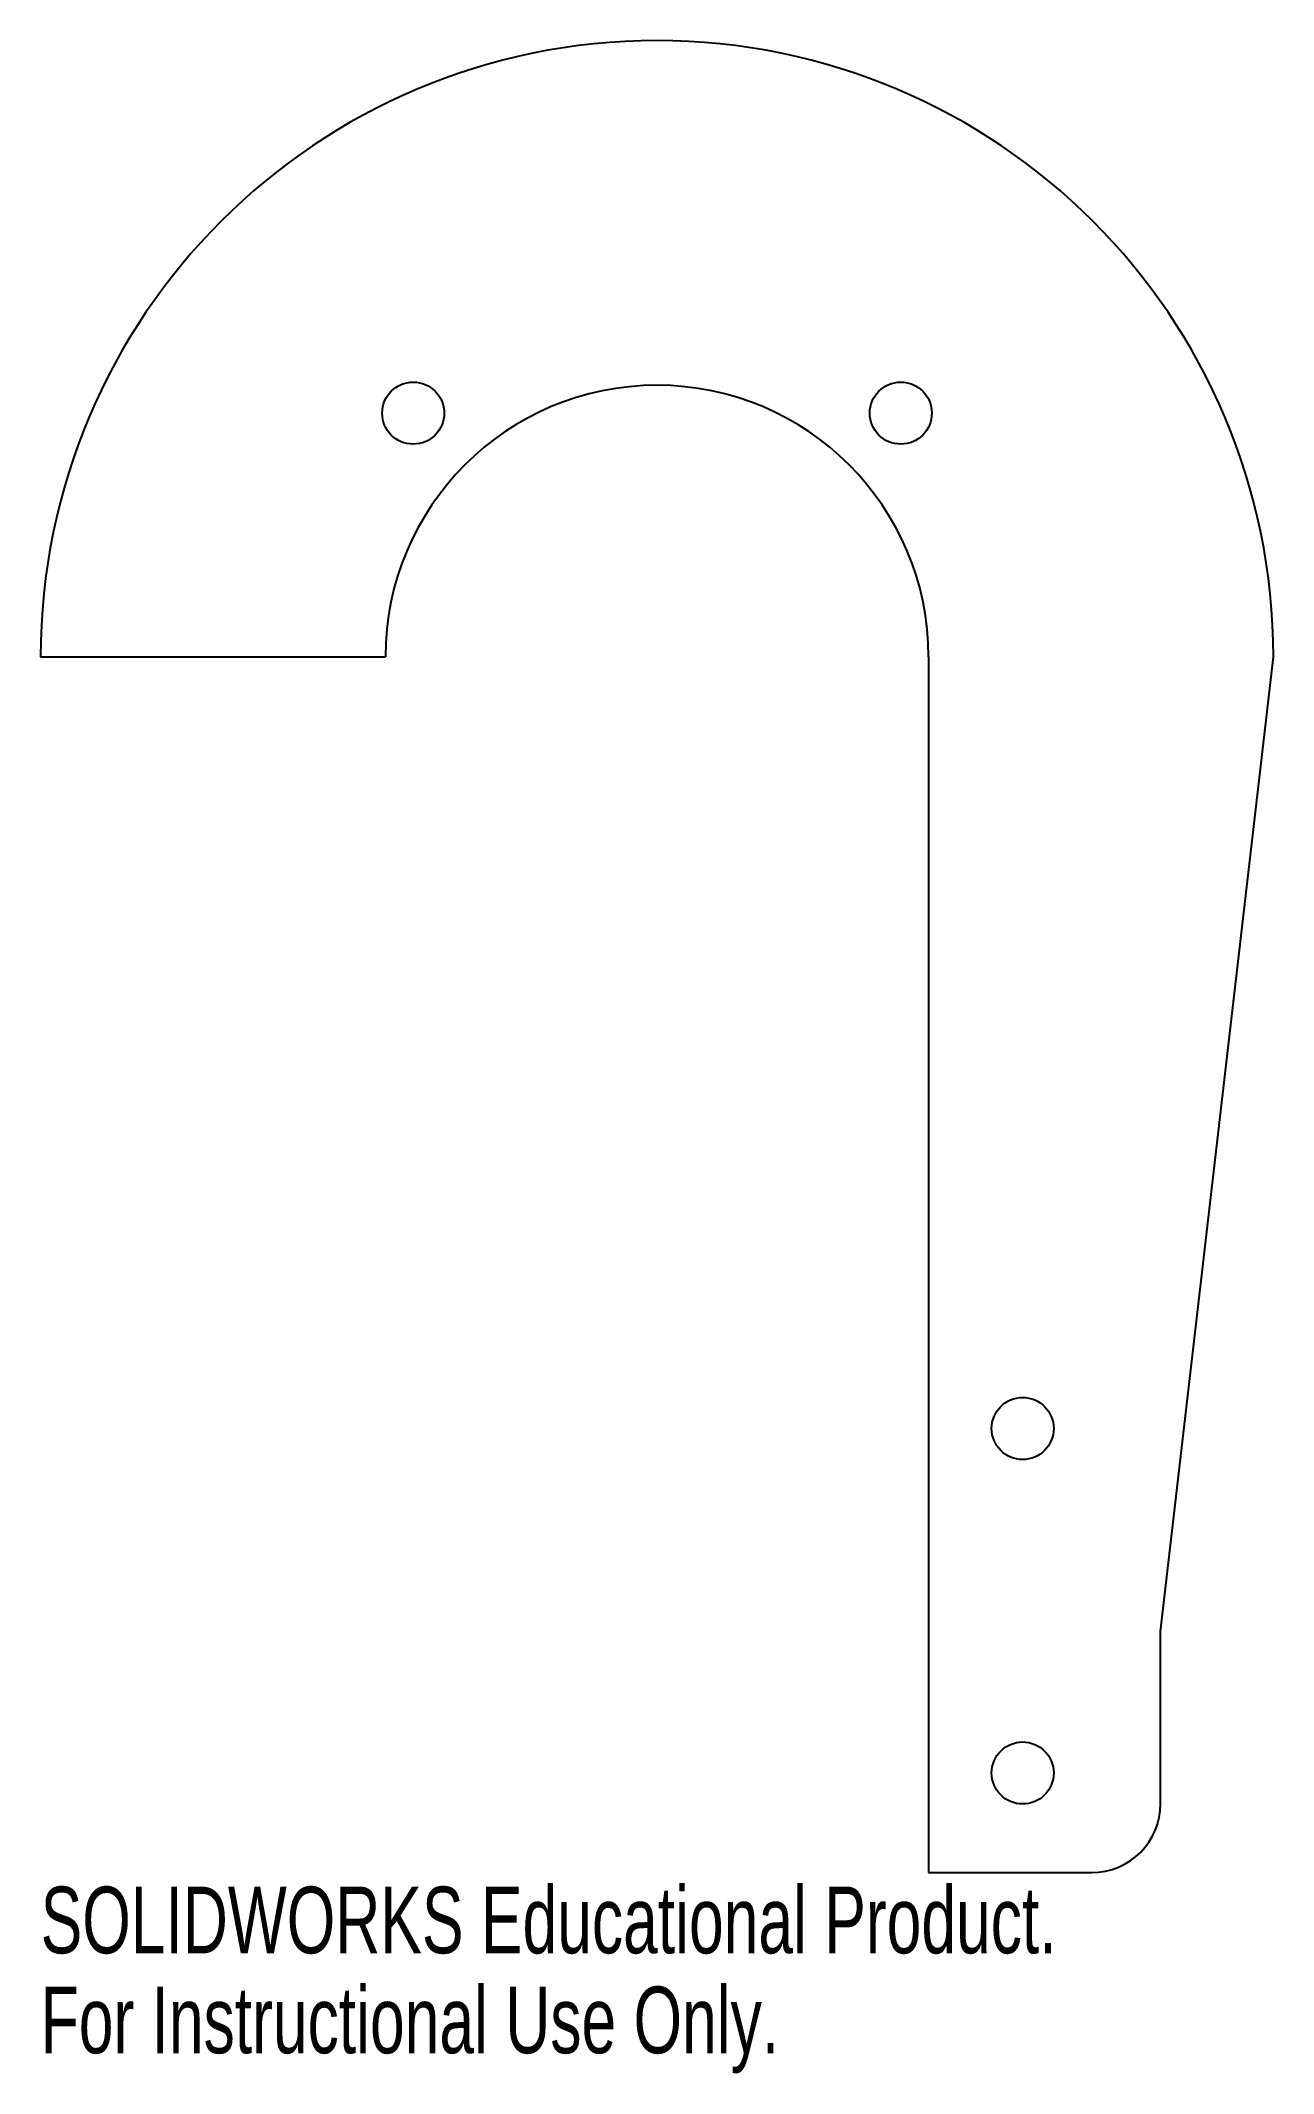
# Model space of a CAD drawing. Header units: millimetres. Extents: x -45 to 45, y -103 to 45.
import ezdxf

# ---------------------------------------------------------------- set-up
doc = ezdxf.new("R2010")
doc.units = ezdxf.units.MM
doc.styles.add('SLDTEXTSTYLE0', font='TXT', dxfattribs={"width": 0.7})

msp = doc.modelspace()

# ---------------------------------------------------------------- linework, layer by layer
at = {"color": 7, "linetype": 'Continuous', "lineweight": 25}
for p, q in [((-44.7, 0), (-19.7, 0)), ((19.7, 0), (19.7, -88.2)), ((36.52, -70.7), (44.7, 0)), ((36.52, -83.2), (36.52, -70.7)), ((19.7, -88.2), (31.52, -88.2))]:
    msp.add_line(p, q, dxfattribs=at)
for centre in [(-17.68, 17.68), (17.68, 17.68), (26.52, -55.98), (26.52, -80.97)]:
    msp.add_circle(centre, 2.25, dxfattribs=at)
for centre, radius, start, end in [((0, 0), 44.7, 0, 180), ((0, 0), 19.7, 0, 180), ((31.52, -83.2), 5, 270, 0)]:
    msp.add_arc(centre, radius, start, end, dxfattribs=at)

# ---------------------------------------------------------------- texts
at = {"color": 7, "linetype": 'Continuous', "char_height": 4.8336, "attachment_point": 1, "style": 'SLDTEXTSTYLE0'}
for s, insert in [('SOLIDWORKS Educational Product.', (-44.7, -89.22)), ('For Instructional Use Only.', (-44.7, -96.47))]:
    msp.add_mtext(s, dxfattribs=dict(at, insert=insert))

doc.saveas('drawing.dxf')
